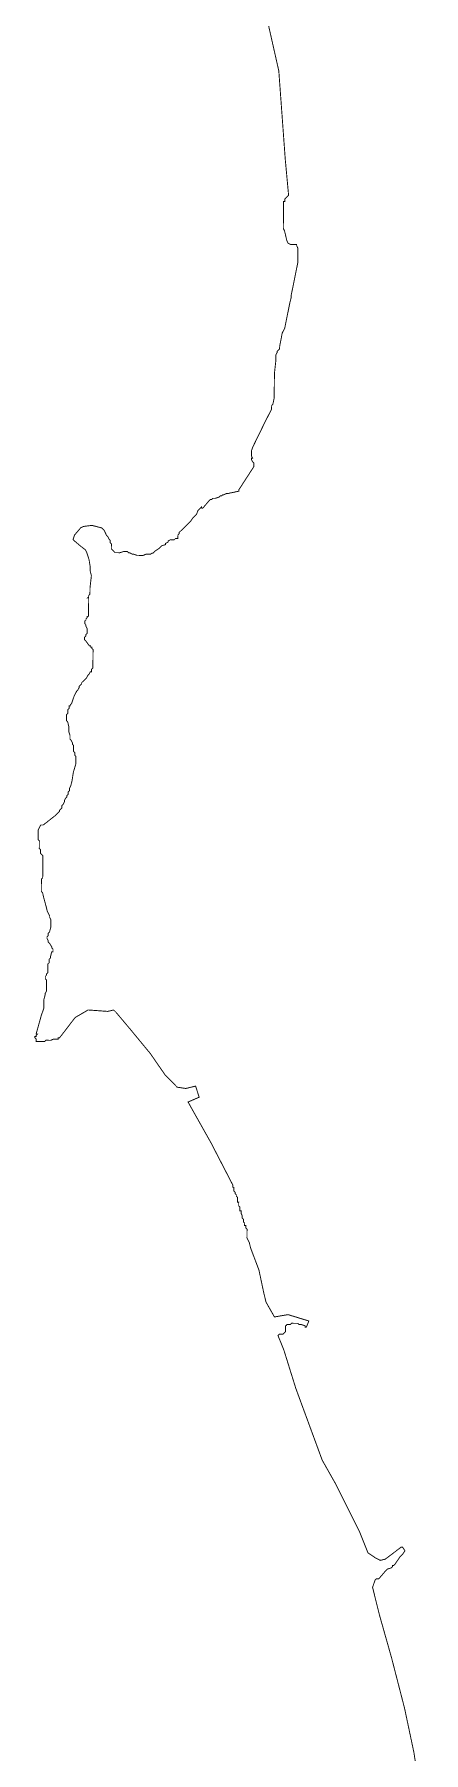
# Model space of a CAD drawing. Header units: metres. Extents: x 273899 to 302286, y 1977397 to 2102169.
# Drawn here: x 277694 to 278963, y 2039783 to 2045392 of the extents above; entities that cross this region are included whole.
import ezdxf

# ---------------------------------------------------------------- set-up
doc = ezdxf.new("R2010")
doc.units = ezdxf.units.M
doc.header["$MEASUREMENT"] = 0
doc.layers.add('HAZARDS LINE', color=1, linetype='Continuous')

msp = doc.modelspace()

# ---------------------------------------------------------------- linework, layer by layer
at = {"layer": 'HAZARDS LINE', "lineweight": 18}
msp.add_lwpolyline([(278961.8, 2039586.1, 3.01, 3.01, 0), (278931.8, 2039783.2, 3.01, 3.01, 0), (278901.2, 2039928, 3.01, 3.01, 0), (278858.7, 2040093.1, 3.01, 3.01, 0), (278820, 2040230, 3.01, 3.01, 0), (278796.9, 2040322.6, 3.01, 3.01, 0), (278805.1, 2040346.6, 3.01, 3.01, 0), (278809.2, 2040350.6, 3.01, 3.01, 0), (278813.2, 2040350.6, 3.01, 3.01, 0), (278817.2, 2040350.5, 3.01, 3.01, 0), (278837.6, 2040374.4, 3.01, 3.01, 0), (278845.7, 2040382.3, 3.01, 3.01, 0), (278857.7, 2040386.2, 3.01, 3.01, 0), (278861.8, 2040390.2, 3.01, 3.01, 0), (278861.8, 2040394.2, 3.01, 3.01, 0), (278865.9, 2040394.2, 3.01, 3.01, 0), (278869.9, 2040398.2, 3.01, 3.01, 0), (278878.1, 2040410.1, 3.01, 3.01, 0), (278886.2, 2040422.1, 3.01, 3.01, 0), (278890.3, 2040426, 3.01, 3.01, 0), (278894.3, 2040430, 3.01, 3.01, 0), (278902.5, 2040442, 3.01, 3.01, 0), (278894.6, 2040454.1, 3.01, 3.01, 0), (278890.6, 2040454.2, 3.01, 3.01, 0), (278838, 2040414.5, 3.01, 3.01, 0), (278821.9, 2040410.7, 3.01, 3.01, 0), (278805.9, 2040418.9, 3.01, 3.01, 0), (278782, 2040435.2, 3.01, 3.01, 0), (278754.6, 2040503.7, 3.01, 3.01, 0), (278675.9, 2040661.2, 3.01, 3.01, 0), (278632.6, 2040737.9, 3.01, 3.01, 0), (278546.7, 2040971.7, 3.01, 3.01, 0), (278507.8, 2041096.6, 3.01, 3.01, 0), (278488.3, 2041145, 3.01, 3.01, 0), (278492.3, 2041148.9, 3.01, 3.01, 0), (278504.4, 2041148.8, 3.01, 3.01, 0), (278508.4, 2041152.8, 3.01, 3.01, 0), (278512.5, 2041156.7, 3.01, 3.01, 0), (278512.5, 2041160.8, 3.01, 3.01, 0), (278512.6, 2041164.8, 3.01, 3.01, 0), (278512.6, 2041172.8, 3.01, 3.01, 0), (278512.7, 2041176.8, 3.01, 3.01, 0), (278516.7, 2041176.8, 3.01, 3.01, 0), (278516.7, 2041180.8, 3.01, 3.01, 0), (278524.8, 2041180.7, 3.01, 3.01, 0), (278528.8, 2041180.7, 3.01, 3.01, 0), (278532.8, 2041184.6, 3.01, 3.01, 0), (278536.9, 2041184.6, 3.01, 3.01, 0), (278544.9, 2041184.5, 3.01, 3.01, 0), (278552.9, 2041184.4, 3.01, 3.01, 0), (278556.9, 2041180.4, 3.01, 3.01, 0), (278564.9, 2041180.3, 3.01, 3.01, 0), (278576.9, 2041176.2, 3.01, 3.01, 0), (278576.9, 2041172.1, 3.01, 3.01, 0), (278580.9, 2041172.1, 3.01, 3.01, 0), (278589.1, 2041192.1, 3.01, 3.01, 0), (278521.1, 2041212.9, 3.01, 3.01, 0), (278476.9, 2041205.3, 3.01, 3.01, 0), (278449.3, 2041253.8, 3.01, 3.01, 0), (278441.6, 2041286, 3.01, 3.01, 0), (278426.3, 2041358.4, 3.01, 3.01, 0), (278398.9, 2041431, 3.01, 3.01, 0), (278395.1, 2041447.1, 3.01, 3.01, 0), (278387.2, 2041463.2, 3.01, 3.01, 0), (278387.4, 2041483.3, 3.01, 3.01, 0), (278387.5, 2041487.3, 3.01, 3.01, 0), (278387.5, 2041491.3, 3.01, 3.01, 0), (278383.5, 2041495.4, 3.01, 3.01, 0), (278383.6, 2041499.4, 3.01, 3.01, 0), (278383.6, 2041503.4, 3.01, 3.01, 0), (278379.6, 2041503.4, 3.01, 3.01, 0), (278379.6, 2041507.5, 3.01, 3.01, 0), (278379.7, 2041511.5, 3.01, 3.01, 0), (278375.7, 2041515.5, 3.01, 3.01, 0), (278375.7, 2041519.5, 3.01, 3.01, 0), (278375.8, 2041523.6, 3.01, 3.01, 0), (278371.8, 2041527.6, 3.01, 3.01, 0), (278371.9, 2041531.6, 3.01, 3.01, 0), (278371.9, 2041535.6, 3.01, 3.01, 0), (278368, 2041543.7, 3.01, 3.01, 0), (278368.1, 2041551.7, 3.01, 3.01, 0), (278364, 2041551.8, 3.01, 3.01, 0), (278364.1, 2041555.8, 3.01, 3.01, 0), (278364.1, 2041559.8, 3.01, 3.01, 0), (278364.2, 2041563.8, 3.01, 3.01, 0), (278360.2, 2041567.9, 3.01, 3.01, 0), (278360.2, 2041571.9, 3.01, 3.01, 0), (278360.3, 2041579.9, 3.01, 3.01, 0), (278356.3, 2041580, 3.01, 3.01, 0), (278356.4, 2041588, 3.01, 3.01, 0), (278356.4, 2041592, 3.01, 3.01, 0), (278356.5, 2041596, 3.01, 3.01, 0), (278352.5, 2041600.1, 3.01, 3.01, 0), (278352.5, 2041604.1, 3.01, 3.01, 0), (278348.6, 2041608.2, 3.01, 3.01, 0), (278348.6, 2041612.2, 3.01, 3.01, 0), (278344.6, 2041616.2, 3.01, 3.01, 0), (278344.7, 2041620.3, 3.01, 3.01, 0), (278344.7, 2041624.3, 3.01, 3.01, 0), (278344.8, 2041628.3, 3.01, 3.01, 0), (278340.7, 2041628.3, 3.01, 3.01, 0), (278340.8, 2041632.3, 3.01, 3.01, 0), (278340.8, 2041636.4, 3.01, 3.01, 0), (278270, 2041773.6, 3.01, 3.01, 0), (278195.1, 2041906.9, 3.01, 3.01, 0), (278231.4, 2041922.6, 3.01, 3.01, 0), (278219.7, 2041958.8, 3.01, 3.01, 0), (278187.5, 2041951.1, 3.01, 3.01, 0), (278159.5, 2041955.4, 3.01, 3.01, 0), (278119.8, 2041996, 3.01, 3.01, 0), (278072.3, 2042064.8, 3.01, 3.01, 0), (278008.9, 2042141.7, 3.01, 3.01, 0), (277961.3, 2042198.4, 3.01, 3.01, 0), (277957.3, 2042202.5, 3.01, 3.01, 0), (277953.3, 2042206.5, 3.01, 3.01, 0), (277949.3, 2042206.6, 3.01, 3.01, 0), (277933.2, 2042202.7, 3.01, 3.01, 0), (277869, 2042207.4, 3.01, 3.01, 0), (277828.6, 2042183.7, 3.01, 3.01, 0), (277824.6, 2042179.8, 3.01, 3.01, 0), (277775.7, 2042116, 3.01, 3.01, 0), (277771.7, 2042116.1, 3.01, 3.01, 0), (277771.7, 2042112.1, 3.01, 3.01, 0), (277767.7, 2042112.1, 3.01, 3.01, 0), (277763.7, 2042112.1, 3.01, 3.01, 0), (277755.6, 2042112.2, 3.01, 3.01, 0), (277747.6, 2042108.3, 3.01, 3.01, 0), (277739.5, 2042108.4, 3.01, 3.01, 0), (277735.5, 2042108.4, 3.01, 3.01, 0), (277731.5, 2042108.5, 3.01, 3.01, 0), (277727.4, 2042104.5, 3.01, 3.01, 0), (277723.4, 2042104.5, 3.01, 3.01, 0), (277719.4, 2042104.6, 3.01, 3.01, 0), (277715.4, 2042104.6, 3.01, 3.01, 0), (277711.4, 2042104.7, 3.01, 3.01, 0), (277707.4, 2042104.7, 3.01, 3.01, 0), (277703.4, 2042104.7, 3.01, 3.01, 0), (277699.4, 2042104.8, 3.01, 3.01, 0), (277699.4, 2042108.8, 3.01, 3.01, 0), (277699.4, 2042112.8, 3.01, 3.01, 0), (277695.5, 2042116.9, 3.01, 3.01, 0), (277695.5, 2042120.9, 3.01, 3.01, 0), (277699.5, 2042120.8, 3.01, 3.01, 0), (277699.6, 2042124.9, 3.01, 3.01, 0), (277703.6, 2042128.8, 3.01, 3.01, 0), (277699.6, 2042128.9, 3.01, 3.01, 0), (277716.3, 2042188.9, 3.01, 3.01, 0), (277724.6, 2042212.9, 3.01, 3.01, 0), (277724.9, 2042241, 3.01, 3.01, 0), (277729, 2042257.1, 3.01, 3.01, 0), (277729.1, 2042261.1, 3.01, 3.01, 0), (277733.2, 2042269.1, 3.01, 3.01, 0), (277733.3, 2042277.1, 3.01, 3.01, 0), (277733.3, 2042281.1, 3.01, 3.01, 0), (277733.5, 2042297.2, 3.01, 3.01, 0), (277733.6, 2042305.2, 3.01, 3.01, 0), (277729.6, 2042309.3, 3.01, 3.01, 0), (277729.6, 2042313.3, 3.01, 3.01, 0), (277729.7, 2042317.3, 3.01, 3.01, 0), (277733.7, 2042321.3, 3.01, 3.01, 0), (277733.8, 2042325.3, 3.01, 3.01, 0), (277737.8, 2042329.2, 3.01, 3.01, 0), (277737.9, 2042333.3, 3.01, 3.01, 0), (277738, 2042345.3, 3.01, 3.01, 0), (277738, 2042349.3, 3.01, 3.01, 0), (277738.1, 2042353.3, 3.01, 3.01, 0), (277738.1, 2042357.3, 3.01, 3.01, 0), (277742.2, 2042361.3, 3.01, 3.01, 0), (277742.2, 2042365.3, 3.01, 3.01, 0), (277742.3, 2042369.4, 3.01, 3.01, 0), (277742.3, 2042373.4, 3.01, 3.01, 0), (277746.3, 2042377.3, 3.01, 3.01, 0), (277746.4, 2042381.4, 3.01, 3.01, 0), (277750.6, 2042397.4, 3.01, 3.01, 0), (277754.6, 2042397.3, 3.01, 3.01, 0), (277754.6, 2042401.3, 3.01, 3.01, 0), (277754.7, 2042405.4, 3.01, 3.01, 0), (277750.7, 2042409.4, 3.01, 3.01, 0), (277750.7, 2042413.4, 3.01, 3.01, 0), (277742.8, 2042425.6, 3.01, 3.01, 0), (277738.9, 2042429.6, 3.01, 3.01, 0), (277738.9, 2042433.6, 3.01, 3.01, 0), (277735, 2042441.7, 3.01, 3.01, 0), (277735, 2042445.7, 3.01, 3.01, 0), (277739.1, 2042449.7, 3.01, 3.01, 0), (277739.1, 2042453.7, 3.01, 3.01, 0), (277739.2, 2042457.7, 3.01, 3.01, 0), (277743.2, 2042461.7, 3.01, 3.01, 0), (277747.4, 2042477.7, 3.01, 3.01, 0), (277747.5, 2042485.7, 3.01, 3.01, 0), (277747.5, 2042489.8, 3.01, 3.01, 0), (277747.6, 2042493.8, 3.01, 3.01, 0), (277747.6, 2042501.8, 3.01, 3.01, 0), (277743.7, 2042509.9, 3.01, 3.01, 0), (277743.8, 2042513.9, 3.01, 3.01, 0), (277735.9, 2042530, 3.01, 3.01, 0), (277732, 2042546.1, 3.01, 3.01, 0), (277724.3, 2042574.3, 3.01, 3.01, 0), (277720.5, 2042590.4, 3.01, 3.01, 0), (277716.5, 2042594.5, 3.01, 3.01, 0), (277716.7, 2042610.5, 3.01, 3.01, 0), (277716.7, 2042614.5, 3.01, 3.01, 0), (277716.7, 2042618.6, 3.01, 3.01, 0), (277716.8, 2042626.6, 3.01, 3.01, 0), (277716.9, 2042634.6, 3.01, 3.01, 0), (277721, 2042638.6, 3.01, 3.01, 0), (277721.1, 2042646.6, 3.01, 3.01, 0), (277721.1, 2042650.6, 3.01, 3.01, 0), (277721.1, 2042654.7, 3.01, 3.01, 0), (277721.2, 2042658.7, 3.01, 3.01, 0), (277721.2, 2042662.7, 3.01, 3.01, 0), (277721.3, 2042666.7, 3.01, 3.01, 0), (277721.3, 2042670.7, 3.01, 3.01, 0), (277721.3, 2042674.7, 3.01, 3.01, 0), (277721.4, 2042678.7, 3.01, 3.01, 0), (277721.4, 2042682.8, 3.01, 3.01, 0), (277721.5, 2042690.8, 3.01, 3.01, 0), (277721.6, 2042694.8, 3.01, 3.01, 0), (277721.6, 2042702.8, 3.01, 3.01, 0), (277721.7, 2042710.9, 3.01, 3.01, 0), (277713.8, 2042719, 3.01, 3.01, 0), (277713.9, 2042731, 3.01, 3.01, 0), (277709.9, 2042735.1, 3.01, 3.01, 0), (277710, 2042743.1, 3.01, 3.01, 0), (277710.1, 2042751.1, 3.01, 3.01, 0), (277710.2, 2042759.2, 3.01, 3.01, 0), (277706.2, 2042763.2, 3.01, 3.01, 0), (277706.2, 2042767.2, 3.01, 3.01, 0), (277706.3, 2042775.3, 3.01, 3.01, 0), (277706.4, 2042779.3, 3.01, 3.01, 0), (277706.4, 2042783.3, 3.01, 3.01, 0), (277706.5, 2042795.3, 3.01, 3.01, 0), (277710.6, 2042803.3, 3.01, 3.01, 0), (277714.7, 2042811.3, 3.01, 3.01, 0), (277718.7, 2042811.3, 3.01, 3.01, 0), (277722.8, 2042811.2, 3.01, 3.01, 0), (277763.2, 2042842.9, 3.01, 3.01, 0), (277775.4, 2042854.9, 3.01, 3.01, 0), (277775.5, 2042858.9, 3.01, 3.01, 0), (277779.5, 2042862.8, 3.01, 3.01, 0), (277783.6, 2042866.8, 3.01, 3.01, 0), (277783.6, 2042874.8, 3.01, 3.01, 0), (277787.7, 2042878.8, 3.01, 3.01, 0), (277791.8, 2042886.8, 3.01, 3.01, 0), (277791.8, 2042890.8, 3.01, 3.01, 0), (277795.9, 2042898.8, 3.01, 3.01, 0), (277800, 2042902.8, 3.01, 3.01, 0), (277800, 2042906.8, 3.01, 3.01, 0), (277804.1, 2042910.8, 3.01, 3.01, 0), (277804.2, 2042918.8, 3.01, 3.01, 0), (277808.2, 2042922.8, 3.01, 3.01, 0), (277808.3, 2042930.8, 3.01, 3.01, 0), (277812.4, 2042938.8, 3.01, 3.01, 0), (277816.6, 2042954.8, 3.01, 3.01, 0), (277820.9, 2042982.9, 3.01, 3.01, 0), (277829.2, 2043010.9, 3.01, 3.01, 0), (277829.5, 2043035, 3.01, 3.01, 0), (277825.5, 2043039, 3.01, 3.01, 0), (277825.6, 2043047.1, 3.01, 3.01, 0), (277821.6, 2043051.1, 3.01, 3.01, 0), (277821.8, 2043071.2, 3.01, 3.01, 0), (277817.8, 2043075.3, 3.01, 3.01, 0), (277817.9, 2043079.3, 3.01, 3.01, 0), (277814, 2043087.3, 3.01, 3.01, 0), (277810, 2043091.4, 3.01, 3.01, 0), (277810.1, 2043103.4, 3.01, 3.01, 0), (277806.2, 2043115.5, 3.01, 3.01, 0), (277806.4, 2043131.6, 3.01, 3.01, 0), (277802.5, 2043147.7, 3.01, 3.01, 0), (277798.6, 2043151.7, 3.01, 3.01, 0), (277798.8, 2043171.8, 3.01, 3.01, 0), (277802.8, 2043175.8, 3.01, 3.01, 0), (277803, 2043187.8, 3.01, 3.01, 0), (277807, 2043191.8, 3.01, 3.01, 0), (277807.1, 2043199.8, 3.01, 3.01, 0), (277811.1, 2043199.8, 3.01, 3.01, 0), (277811.2, 2043203.8, 3.01, 3.01, 0), (277815.2, 2043207.8, 3.01, 3.01, 0), (277819.4, 2043219.8, 3.01, 3.01, 0), (277823.5, 2043231.8, 3.01, 3.01, 0), (277831.7, 2043247.8, 3.01, 3.01, 0), (277835.7, 2043251.7, 3.01, 3.01, 0), (277839.8, 2043259.7, 3.01, 3.01, 0), (277839.9, 2043263.7, 3.01, 3.01, 0), (277843.9, 2043267.7, 3.01, 3.01, 0), (277848, 2043271.7, 3.01, 3.01, 0), (277848, 2043275.7, 3.01, 3.01, 0), (277860.2, 2043287.6, 3.01, 3.01, 0), (277864.3, 2043291.6, 3.01, 3.01, 0), (277868.4, 2043299.6, 3.01, 3.01, 0), (277872.4, 2043303.6, 3.01, 3.01, 0), (277876.5, 2043311.5, 3.01, 3.01, 0), (277880.5, 2043311.5, 3.01, 3.01, 0), (277880.6, 2043319.5, 3.01, 3.01, 0), (277884.7, 2043323.5, 3.01, 3.01, 0), (277885.3, 2043383.7, 3.01, 3.01, 0), (277881.3, 2043387.8, 3.01, 3.01, 0), (277881.4, 2043391.8, 3.01, 3.01, 0), (277877.4, 2043391.8, 3.01, 3.01, 0), (277877.4, 2043395.9, 3.01, 3.01, 0), (277873.4, 2043395.9, 3.01, 3.01, 0), (277861.5, 2043412.1, 3.01, 3.01, 0), (277857.5, 2043416.1, 3.01, 3.01, 0), (277857.6, 2043424.2, 3.01, 3.01, 0), (277861.7, 2043428.1, 3.01, 3.01, 0), (277861.7, 2043432.2, 3.01, 3.01, 0), (277865.8, 2043436.1, 3.01, 3.01, 0), (277865.9, 2043452.2, 3.01, 3.01, 0), (277862, 2043460.3, 3.01, 3.01, 0), (277862, 2043464.3, 3.01, 3.01, 0), (277858.1, 2043468.3, 3.01, 3.01, 0), (277858.2, 2043476.4, 3.01, 3.01, 0), (277862.2, 2043480.3, 3.01, 3.01, 0), (277862.3, 2043484.3, 3.01, 3.01, 0), (277866.3, 2043488.3, 3.01, 3.01, 0), (277866.4, 2043492.3, 3.01, 3.01, 0), (277870.4, 2043492.3, 3.01, 3.01, 0), (277871, 2043552.5, 3.01, 3.01, 0), (277867, 2043552.6, 3.01, 3.01, 0), (277871, 2043556.5, 3.01, 3.01, 0), (277871.1, 2043560.5, 3.01, 3.01, 0), (277875.1, 2043564.5, 3.01, 3.01, 0), (277875.3, 2043584.6, 3.01, 3.01, 0), (277879.8, 2043624.7, 3.01, 3.01, 0), (277875.9, 2043640.8, 3.01, 3.01, 0), (277876.1, 2043652.8, 3.01, 3.01, 0), (277872.3, 2043677, 3.01, 3.01, 0), (277864.5, 2043701.2, 3.01, 3.01, 0), (277860.6, 2043709.2, 3.01, 3.01, 0), (277844.7, 2043721.4, 3.01, 3.01, 0), (277820.8, 2043741.8, 3.01, 3.01, 0), (277820.8, 2043745.8, 3.01, 3.01, 0), (277825, 2043757.8, 3.01, 3.01, 0), (277845.3, 2043781.7, 3.01, 3.01, 0), (277853.3, 2043785.6, 3.01, 3.01, 0), (277881.5, 2043789.3, 3.01, 3.01, 0), (277913.5, 2043780.9, 3.01, 3.01, 0), (277921.5, 2043772.8, 3.01, 3.01, 0), (277925.4, 2043764.8, 3.01, 3.01, 0), (277929.3, 2043756.7, 3.01, 3.01, 0), (277933.3, 2043752.6, 3.01, 3.01, 0), (277937.2, 2043744.6, 3.01, 3.01, 0), (277941.2, 2043740.5, 3.01, 3.01, 0), (277941.1, 2043732.5, 3.01, 3.01, 0), (277945.1, 2043728.4, 3.01, 3.01, 0), (277944.9, 2043712.4, 3.01, 3.01, 0), (277948.9, 2043708.3, 3.01, 3.01, 0), (277956.8, 2043700.2, 3.01, 3.01, 0), (277972.9, 2043700, 3.01, 3.01, 0), (277985, 2043703.9, 3.01, 3.01, 0), (277997, 2043703.8, 3.01, 3.01, 0), (278001, 2043699.7, 3.01, 3.01, 0), (278005, 2043699.7, 3.01, 3.01, 0), (278013, 2043695.6, 3.01, 3.01, 0), (278017, 2043695.5, 3.01, 3.01, 0), (278029, 2043691.4, 3.01, 3.01, 0), (278049.1, 2043691.2, 3.01, 3.01, 0), (278057.2, 2043695.1, 3.01, 3.01, 0), (278073.2, 2043695, 3.01, 3.01, 0), (278077.3, 2043698.9, 3.01, 3.01, 0), (278081.3, 2043698.9, 3.01, 3.01, 0), (278085.3, 2043702.9, 3.01, 3.01, 0), (278089.4, 2043706.8, 3.01, 3.01, 0), (278101.5, 2043714.7, 3.01, 3.01, 0), (278109.6, 2043722.7, 3.01, 3.01, 0), (278121.7, 2043726.6, 3.01, 3.01, 0), (278121.8, 2043730.6, 3.01, 3.01, 0), (278129.8, 2043734.5, 3.01, 3.01, 0), (278129.9, 2043738.5, 3.01, 3.01, 0), (278137.9, 2043742.5, 3.01, 3.01, 0), (278150, 2043742.3, 3.01, 3.01, 0), (278154, 2043746.3, 3.01, 3.01, 0), (278162.1, 2043746.2, 3.01, 3.01, 0), (278162.2, 2043758.3, 3.01, 3.01, 0), (278166.2, 2043762.3, 3.01, 3.01, 0), (278166.3, 2043766.3, 3.01, 3.01, 0), (278174.4, 2043774.2, 3.01, 3.01, 0), (278182.5, 2043782.2, 3.01, 3.01, 0), (278186.6, 2043786.1, 3.01, 3.01, 0), (278190.6, 2043790.1, 3.01, 3.01, 0), (278198.7, 2043798.1, 3.01, 3.01, 0), (278202.8, 2043802, 3.01, 3.01, 0), (278210.9, 2043814, 3.01, 3.01, 0), (278215, 2043818, 3.01, 3.01, 0), (278219.1, 2043821.9, 3.01, 3.01, 0), (278223.1, 2043825.9, 3.01, 3.01, 0), (278227.3, 2043837.9, 3.01, 3.01, 0), (278235.4, 2043845.9, 3.01, 3.01, 0), (278239.4, 2043849.8, 3.01, 3.01, 0), (278239.4, 2043845.8, 3.01, 3.01, 0), (278243.4, 2043845.8, 3.01, 3.01, 0), (278263.7, 2043869.7, 3.01, 3.01, 0), (278267.8, 2043873.6, 3.01, 3.01, 0), (278271.8, 2043873.6, 3.01, 3.01, 0), (278275.8, 2043877.6, 3.01, 3.01, 0), (278283.9, 2043877.5, 3.01, 3.01, 0), (278296, 2043881.4, 3.01, 3.01, 0), (278300, 2043885.3, 3.01, 3.01, 0), (278304, 2043885.3, 3.01, 3.01, 0), (278308.1, 2043889.3, 3.01, 3.01, 0), (278312.1, 2043889.2, 3.01, 3.01, 0), (278320.2, 2043893.2, 3.01, 3.01, 0), (278324.2, 2043893.1, 3.01, 3.01, 0), (278360.4, 2043900.8, 3.01, 3.01, 0), (278360.4, 2043904.8, 3.01, 3.01, 0), (278409.4, 2043980.6, 3.01, 3.01, 0), (278409.5, 2043992.6, 3.01, 3.01, 0), (278405.6, 2043996.7, 3.01, 3.01, 0), (278401.6, 2044004.7, 3.01, 3.01, 0), (278401.7, 2044008.8, 3.01, 3.01, 0), (278405.7, 2044008.7, 3.01, 3.01, 0), (278401.7, 2044016.8, 3.01, 3.01, 0), (278401.9, 2044032.8, 3.01, 3.01, 0), (278406.1, 2044044.8, 3.01, 3.01, 0), (278447.1, 2044128.7, 3.01, 3.01, 0), (278467.6, 2044168.7, 3.01, 3.01, 0), (278467.7, 2044180.7, 3.01, 3.01, 0), (278471.7, 2044184.7, 3.01, 3.01, 0), (278476, 2044204.7, 3.01, 3.01, 0), (278476.8, 2044285, 3.01, 3.01, 0), (278481.2, 2044325.1, 3.01, 3.01, 0), (278481.4, 2044345.2, 3.01, 3.01, 0), (278485.5, 2044353.2, 3.01, 3.01, 0), (278485.6, 2044357.2, 3.01, 3.01, 0), (278493.7, 2044365.2, 3.01, 3.01, 0), (278493.8, 2044373.2, 3.01, 3.01, 0), (278502.3, 2044417.3, 3.01, 3.01, 0), (278510.5, 2044433.2, 3.01, 3.01, 0), (278527.4, 2044517.4, 3.01, 3.01, 0), (278531.6, 2044533.4, 3.01, 3.01, 0), (278531.7, 2044541.4, 3.01, 3.01, 0), (278552.8, 2044645.6, 3.01, 3.01, 0), (278553.3, 2044693.8, 3.01, 3.01, 0), (278549.4, 2044701.9, 3.01, 3.01, 0), (278549.4, 2044705.9, 3.01, 3.01, 0), (278529.4, 2044706.1, 3.01, 3.01, 0), (278521.4, 2044710.2, 3.01, 3.01, 0), (278517.4, 2044718.3, 3.01, 3.01, 0), (278509.8, 2044750.5, 3.01, 3.01, 0), (278505.8, 2044758.5, 3.01, 3.01, 0), (278506.7, 2044846.9, 3.01, 3.01, 0), (278510.8, 2044846.8, 3.01, 3.01, 0), (278510.8, 2044854.8, 3.01, 3.01, 0), (278523, 2044866.8, 3.01, 3.01, 0), (278512.2, 2044983.3, 3.01, 3.01, 0), (278491.1, 2045272.6, 3.01, 3.01, 0), (278456.6, 2045425.6, 3.01, 3.01, 0)], format="xyseb", dxfattribs=at)

doc.saveas('drawing.dxf')
